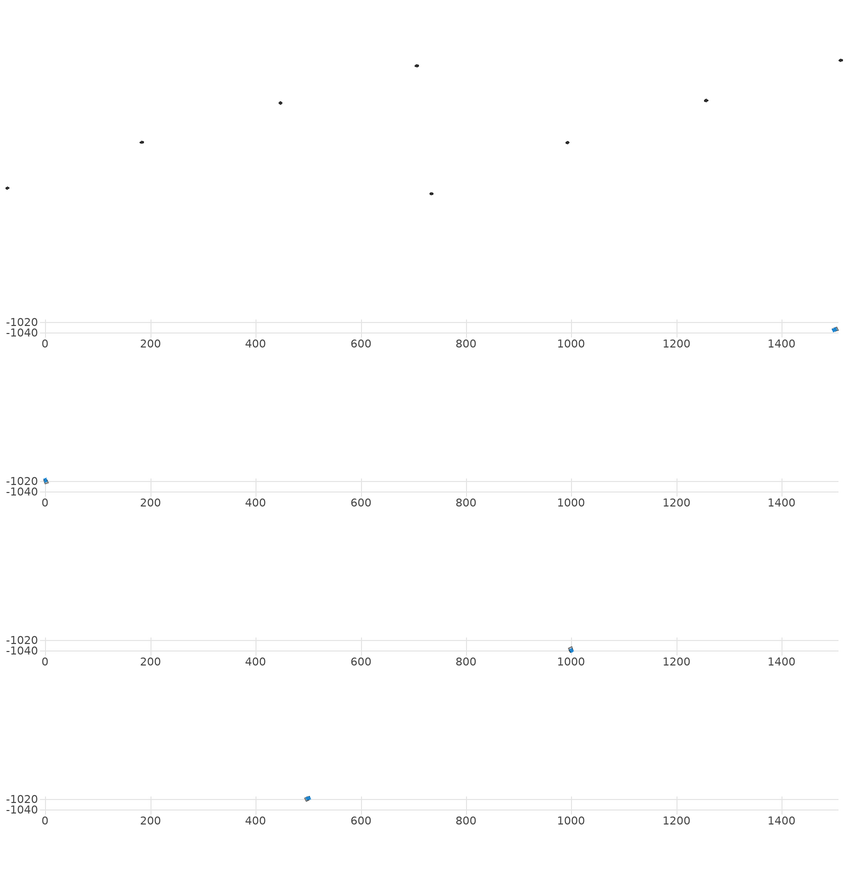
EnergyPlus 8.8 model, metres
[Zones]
3Perim
 floor adiabatic (115mmSandLimeBrick): 1498.9,-1031.71 1501.32,-1030.66 1503.71,-1036.16 1501.29,-1037.21 z13.87
 wall outside (U0-5): 1498.9,-1031.71 1501.29,-1037.21 z13.87:16.65
 wall to 3Core (115mmSandLimeBrick): 1503.71,-1036.16 1501.32,-1030.66 z13.87:16.65
 wall adiabatic (115mmSandLimeBrick): 1501.29,-1037.21 1503.71,-1036.16 / 1501.32,-1030.66 1498.9,-1031.71 z13.87:16.65
 window (Single): 1498.94,-1031.8 1501.25,-1037.12 z14.72:15.3
 ceiling adiabatic (115mmSandLimeBrick): 1498.9,-1031.71 1501.29,-1037.21 1503.61,-1036.2 1501.22,-1030.7 z16.65
 roof outside (U0-4): 1501.22,-1030.7 1503.61,-1036.2 1503.71,-1036.16 1501.32,-1030.66 z16.65
3Core
 floor adiabatic (115mmSandLimeBrick): 1501.32,-1030.66 1504.33,-1029.35 1506.72,-1034.85 1503.71,-1036.16 z13.87
 wall adiabatic (115mmSandLimeBrick): 1503.71,-1036.16 1506.72,-1034.85 1504.33,-1029.35 1501.32,-1030.66 z13.87:16.65
 ceiling adiabatic (115mmSandLimeBrick): 1501.32,-1030.66 1503.71,-1036.16 1506.6,-1034.9 1504.21,-1029.4 z16.65
 roof outside (U0-4): 1504.21,-1029.4 1506.6,-1034.9 1506.72,-1034.85 1504.33,-1029.35 z16.65
0Perim
 floor adiabatic (115mmSandLimeBrick): 2.79,-1017.05 3.84,-1019.47 -1.66,-1021.86 -2.71,-1019.44 z36.07
 wall outside (U0-5): 2.79,-1017.05 -2.71,-1019.44 z36.07:38.85
 wall to 0Core (115mmSandLimeBrick): -1.66,-1021.86 3.84,-1019.47 z36.07:38.85
 wall adiabatic (115mmSandLimeBrick): -2.71,-1019.44 -1.66,-1021.86 / 3.84,-1019.47 2.79,-1017.05 z36.07:38.85
 window (Single): 2.7,-1017.09 -2.62,-1019.4 z36.92:37.5
 ceiling adiabatic (115mmSandLimeBrick): 2.79,-1017.05 -2.71,-1019.44 -1.7,-1021.76 3.8,-1019.37 z38.85
 roof outside (U0-4): 3.8,-1019.37 -1.7,-1021.76 -1.66,-1021.86 3.84,-1019.47 z38.85
0Core
 floor adiabatic (115mmSandLimeBrick): 3.84,-1019.47 5.15,-1022.49 -0.35,-1024.88 -1.66,-1021.86 z36.07
 wall adiabatic (115mmSandLimeBrick): -1.66,-1021.86 -0.35,-1024.88 5.15,-1022.49 3.84,-1019.47 z36.07:38.85
 ceiling adiabatic (115mmSandLimeBrick): 3.84,-1019.47 -1.66,-1021.86 -0.4,-1024.76 5.1,-1022.36 z38.85
 roof outside (U0-4): 5.1,-1022.36 -0.4,-1024.76 -0.35,-1024.88 5.15,-1022.49 z38.85
2Perim
 floor adiabatic (115mmSandLimeBrick): 997.21,-1040.58 996.16,-1038.16 1001.66,-1035.77 1002.71,-1038.19 z41.62
 wall outside (U0-5): 997.21,-1040.58 1002.71,-1038.19 z41.62:44.4
 wall to 2Core (115mmSandLimeBrick): 1001.66,-1035.77 996.16,-1038.16 z41.62:44.4
 wall adiabatic (115mmSandLimeBrick): 1002.71,-1038.19 1001.66,-1035.77 / 996.16,-1038.16 997.21,-1040.58 z41.62:44.4
 window (Single): 997.3,-1040.54 1002.62,-1038.23 z42.47:43.05
 ceiling adiabatic (115mmSandLimeBrick): 997.21,-1040.58 1002.71,-1038.19 1001.7,-1035.87 996.2,-1038.26 z44.4
 roof outside (U0-4): 996.2,-1038.26 1001.7,-1035.87 1001.66,-1035.77 996.16,-1038.16 z44.4
2Core
 floor adiabatic (115mmSandLimeBrick): 996.16,-1038.16 994.85,-1035.14 1000.35,-1032.75 1001.66,-1035.77 z41.62
 wall adiabatic (115mmSandLimeBrick): 1001.66,-1035.77 1000.35,-1032.75 994.85,-1035.14 996.16,-1038.16 z41.62:44.4
 ceiling adiabatic (115mmSandLimeBrick): 996.16,-1038.16 1001.66,-1035.77 1000.4,-1032.87 994.9,-1035.26 z44.4
 roof outside (U0-4): 994.9,-1035.26 1000.4,-1032.87 1000.35,-1032.75 994.85,-1035.14 z44.4
1Perim
 floor adiabatic (115mmSandLimeBrick): 501.1,-1021.18 498.68,-1022.23 496.29,-1016.73 498.71,-1015.68 z47.17
 wall outside (U0-5): 501.1,-1021.18 498.71,-1015.68 z47.17:49.95
 wall to 1Core (115mmSandLimeBrick): 496.29,-1016.73 498.68,-1022.23 z47.17:49.95
 wall adiabatic (115mmSandLimeBrick): 498.71,-1015.68 496.29,-1016.73 / 498.68,-1022.23 501.1,-1021.18 z47.17:49.95
 window (Single): 501.06,-1021.09 498.75,-1015.77 z48.02:48.6
 ceiling adiabatic (115mmSandLimeBrick): 501.1,-1021.18 498.71,-1015.68 496.39,-1016.68 498.78,-1022.19 z49.95
 roof outside (U0-4): 498.78,-1022.19 496.39,-1016.68 496.29,-1016.73 498.68,-1022.23 z49.95
1Core
 floor adiabatic (115mmSandLimeBrick): 498.68,-1022.23 495.67,-1023.54 493.28,-1018.04 496.29,-1016.73 z47.17
 wall adiabatic (115mmSandLimeBrick): 496.29,-1016.73 493.28,-1018.04 495.67,-1023.54 498.68,-1022.23 z47.17:49.95
 ceiling adiabatic (115mmSandLimeBrick): 498.68,-1022.23 496.29,-1016.73 493.4,-1017.99 495.79,-1023.49 z49.95
 roof outside (U0-4): 495.79,-1023.49 493.4,-1017.99 493.28,-1018.04 495.67,-1023.54 z49.95
[Site:GroundTemperature:BuildingSurface]
14, 14, 14, 14, 14, 14, 14, 14, 14, 14, 14, 14
[Site:GroundReflectance]
0.2, 0.2, 0.2, 0.2, 0.2, 0.2, 0.2, 0.2, 0.2, 0.2, 0.2, 0.2
[Site:GroundReflectance:SnowModifier]
1, 1
[Building]
Building: North Axis {deg}=0; Terrain=Suburbs; Loads Convergence Tolerance Value=.04; Temperature Convergence Tolerance Value {deltaC}=.4; Solar Distribution=MinimalShadowing; Maximum Number of Warmup Days=25
[Construction]
115mmSandLimeBrick: Plaster_0.005_115mmSandLimeBrick, Sand-Lime Brick_0.08_115mmSandLimeBrick, Plaster_0.08_115mmSandLimeBrick
U0-5: XPS Board_0.01_U0-5, General Concrete_0.2_U0-5
U0-4: XPS Board_0.06_U0-4, General Concrete_0.2_U0-4
Single: Generic Clear Glass 6mm_0.006_Single
[Material] Roughness=Rough; Thermal Absorptance=0.9
Name | Thickness {m} | Conductivity {W/m-K} | Density {kg/m3} | Specific Heat {J/kg-K} | Solar Absorptance | Visible Absorptance
Plaster_0.005_115mmSandLimeBrick | 0.005 | 1 | 2000 | 1130 | 0.6 | 0.6
Sand-Lime Brick_0.08_115mmSandLimeBrick | 0.08 | 0.56 | 1200 | 1000 | 0.6 | 0.6
Plaster_0.08_115mmSandLimeBrick | 0.08 | 1 | 2000 | 1130 | 0.6 | 0.6
XPS Board_0.01_U0-5 | 0.01 | 0.034 | 35 | 1400 | 0.6 | 0.6
General Concrete_0.2_U0-5; General Concrete_0.2_U0-4 | 0.2 | 2 | 2400 | 950 | 0.7 | 0.7
XPS Board_0.06_U0-4 | 0.06 | 0.034 | 35 | 1400 | 0.6 | 0.6
[WindowMaterial:Glazing]
Generic Clear Glass 6mm_0.006_Single: Optical Data Type=SpectralAverage; Window Glass Spectral Data Set=SpectralAverage; Thickness {m}=0.006; Solar Transmittance at Normal Incidence=0.68; Front Side Solar Reflectance at Normal Incidence=0.09; Back Side Solar Reflectance at Normal Incidence=0.1; Visible Transmittance at Normal Incidence=0.81; Front Side Visible Reflectance at Normal Incidence=0.11; Back Side Visible Reflectance at Normal Incidence=0.12; Infrared Transmittance at Normal Incidence=0; Front Side Infrared Hemispherical Emissivity=0.2; Back Side Infrared Hemispherical Emissivity=0.2; Conductivity {W/m-K}=0.9; Dirt Correction Factor for Solar and Visible Transmittance=1
[EnergyManagementSystem:Sensor]
Name | Output:Variable or Output:Meter Index Key | Output:Variable or Output:Meter
OutdoorTemp | Environment | Site Outdoor Air Drybulb Temperature
OutdoorRelHumid | Environment | Site Outdoor Air Relative Humidity
USRNATVENT_0Perim; USRNATVENT_1Perim; USRNATVENT_2Perim; USRNATVENT_3Perim | AllOff | Schedule Value
[Zone] Type=1; Multiplier=1; Zone Inside Convection Algorithm=TARP; Zone Outside Convection Algorithm=DOE-2
Name | Volume {m3} | Floor Area {m2}
0Perim; 1Perim; 2Perim; 3Perim | 43.9147 | 15.8264
0Core; 1Core; 2Core; 3Core | 54.7811 | 19.7425
[People] Number of People Schedule=60HrWk; Number of People Calculation Method=People/Area; People per Zone Floor Area {person/m2}=0.05; Fraction Radiant=0.3; Sensible Heat Fraction=AUTOCALCULATE; Carbon Dioxide Generation Rate {m3/s-W}=3.82e-08; Enable ASHRAE 55 Comfort Warnings=No; Mean Radiant Temperature Calculation Type=ZoneAveraged; Clothing Insulation Calculation Method=DynamicClothingModelASHRAE55; Thermal Comfort Model 1 Type=AdaptiveASH55
Name | Zone or ZoneList | Activity Level Schedule | Work Efficiency Schedule | Air Velocity Schedule
People 0Perim | 0Perim | 0PerimPeopleActivity | 0PerimWorkEfficiency | 0PerimAirVelocity
People 0Core | 0Core | 0CorePeopleActivity | 0CoreWorkEfficiency | 0CoreAirVelocity
People 1Perim | 1Perim | 1PerimPeopleActivity | 1PerimWorkEfficiency | 1PerimAirVelocity
People 1Core | 1Core | 1CorePeopleActivity | 1CoreWorkEfficiency | 1CoreAirVelocity
People 2Perim | 2Perim | 2PerimPeopleActivity | 2PerimWorkEfficiency | 2PerimAirVelocity
People 2Core | 2Core | 2CorePeopleActivity | 2CoreWorkEfficiency | 2CoreAirVelocity
People 3Perim | 3Perim | 3PerimPeopleActivity | 3PerimWorkEfficiency | 3PerimAirVelocity
People 3Core | 3Core | 3CorePeopleActivity | 3CoreWorkEfficiency | 3CoreAirVelocity
[ElectricEquipment] Schedule=30HrWk; Design Level Calculation Method=Watts/Area; Watts per Zone Floor Area {W/m2}=15; Fraction Latent=0; Fraction Radiant=.2; Fraction Lost=0
Name | Zone or ZoneList
0Perim Equipment 1 | 0Perim
0Core Equipment 1 | 0Core
1Perim Equipment 1 | 1Perim
1Core Equipment 1 | 1Core
2Perim Equipment 1 | 2Perim
2Core Equipment 1 | 2Core
3Perim Equipment 1 | 3Perim
3Core Equipment 1 | 3Core
[Lights] Schedule=30HrWk; Design Level Calculation Method=Watts/Area; Watts per Zone Floor Area {W/m2}=10; Return Air Fraction=0; Fraction Radiant=.42; Fraction Visible=.18; Fraction Replaceable=1
Name | Zone or ZoneList
0Perim General lighting | 0Perim
0Core General lighting | 0Core
1Perim General lighting | 1Perim
1Core General lighting | 1Core
2Perim General lighting | 2Perim
2Core General lighting | 2Core
3Perim General lighting | 3Perim
3Core General lighting | 3Core
[Daylighting:Controls] Daylighting Method=SplitFlux; Lighting Control Type=Stepped; Minimum Input Power Fraction for Continuous or ContinuousOff Dimming Control=0.1; Minimum Light Output Fraction for Continuous or ContinuousOff Dimming Control=0.1; Number of Stepped Control Steps=3; Probability Lighting will be Reset When Needed in Manual Stepped Control=1; Glare Calculation Azimuth Angle of View Direction Clockwise from Zone y-Axis {deg}=0; Maximum Allowable Discomfort Glare Index=22; Fraction of Zone Controlled by Reference Point 1=1; Illuminance Setpoint at Reference Point 1 {lux}=500
Name | Zone | Glare Calculation Daylighting Reference Point | Daylighting Reference Point 1
0Perim_DaylCtrl | 0Perim | 0Perim_DaylRefPt1 | 0Perim_DaylRefPt1
0Core_DaylCtrl | 0Core | 0Core_DaylRefPt1 | 0Core_DaylRefPt1
1Perim_DaylCtrl | 1Perim | 1Perim_DaylRefPt1 | 1Perim_DaylRefPt1
1Core_DaylCtrl | 1Core | 1Core_DaylRefPt1 | 1Core_DaylRefPt1
2Perim_DaylCtrl | 2Perim | 2Perim_DaylRefPt1 | 2Perim_DaylRefPt1
2Core_DaylCtrl | 2Core | 2Core_DaylRefPt1 | 2Core_DaylRefPt1
3Perim_DaylCtrl | 3Perim | 3Perim_DaylRefPt1 | 3Perim_DaylRefPt1
3Core_DaylCtrl | 3Core | 3Core_DaylRefPt1 | 3Core_DaylRefPt1
[ZoneControl:Thermostat]
Name | Zone or ZoneList | Control Type Schedule | Control 1
0Perim Thermostat | 0Perim | 0PerimZoneControlTypeSched | Dual Setpoint - Zone 0Perim
0Core Thermostat | 0Core | 0CoreZoneControlTypeSched | Dual Setpoint - Zone 0Core
1Perim Thermostat | 1Perim | 1PerimZoneControlTypeSched | Dual Setpoint - Zone 1Perim
1Core Thermostat | 1Core | 1CoreZoneControlTypeSched | Dual Setpoint - Zone 1Core
2Perim Thermostat | 2Perim | 2PerimZoneControlTypeSched | Dual Setpoint - Zone 2Perim
2Core Thermostat | 2Core | 2CoreZoneControlTypeSched | Dual Setpoint - Zone 2Core
3Perim Thermostat | 3Perim | 3PerimZoneControlTypeSched | Dual Setpoint - Zone 3Perim
3Core Thermostat | 3Core | 3CoreZoneControlTypeSched | Dual Setpoint - Zone 3Core
[ThermostatSetpoint:DualSetpoint]
Name | Heating Setpoint Temperature Schedule | Cooling Setpoint Temperature Schedule
Dual Setpoint - Zone 0Perim | 0PerimHeating_SP_Sch | 0PerimCooling_SP_Sch
Dual Setpoint - Zone 0Core | 0CoreHeating_SP_Sch | 0CoreCooling_SP_Sch
Dual Setpoint - Zone 1Perim | 1PerimHeating_SP_Sch | 1PerimCooling_SP_Sch
Dual Setpoint - Zone 1Core | 1CoreHeating_SP_Sch | 1CoreCooling_SP_Sch
Dual Setpoint - Zone 2Perim | 2PerimHeating_SP_Sch | 2PerimCooling_SP_Sch
Dual Setpoint - Zone 2Core | 2CoreHeating_SP_Sch | 2CoreCooling_SP_Sch
Dual Setpoint - Zone 3Perim | 3PerimHeating_SP_Sch | 3PerimCooling_SP_Sch
Dual Setpoint - Zone 3Core | 3CoreHeating_SP_Sch | 3CoreCooling_SP_Sch
[Zone equipment]
0Perim: 0Perim Ideal Loads Air
0Core: 0Core Ideal Loads Air
1Perim: 1Perim Ideal Loads Air
1Core: 1Core Ideal Loads Air
2Perim: 2Perim Ideal Loads Air
2Core: 2Core Ideal Loads Air
3Perim: 3Perim Ideal Loads Air
3Core: 3Core Ideal Loads Air
[ZoneHVAC:IdealLoadsAirSystem] Maximum Heating Supply Air Temperature {C}=30; Minimum Cooling Supply Air Temperature {C}=18; Maximum Heating Supply Air Humidity Ratio {kgWater/kgDryAir}=0.01; Minimum Cooling Supply Air Humidity Ratio {kgWater/kgDryAir}=0.008; Heating Limit=NoLimit; Maximum Heating Air Flow Rate {m3/s}=100; Cooling Limit=NoLimit; Maximum Cooling Air Flow Rate {m3/s}=100; Heating Availability Schedule=AllOn; Cooling Availability Schedule=AllOn; Dehumidification Control Type=None; Humidification Control Type=None; Demand Controlled Ventilation Type=OccupancySchedule; Outdoor Air Economizer Type=NoEconomizer; Heat Recovery Type=None; Sensible Heat Recovery Effectiveness=0.7; Latent Heat Recovery Effectiveness=0.65
Name | Design Specification Outdoor Air Object
0Perim Ideal Loads Air | 0PerimMinFreshAir
0Core Ideal Loads Air | 0CoreMinFreshAir
1Perim Ideal Loads Air | 1PerimMinFreshAir
1Core Ideal Loads Air | 1CoreMinFreshAir
2Perim Ideal Loads Air | 2PerimMinFreshAir
2Core Ideal Loads Air | 2CoreMinFreshAir
3Perim Ideal Loads Air | 3PerimMinFreshAir
3Core Ideal Loads Air | 3CoreMinFreshAir
[DesignSpecification:OutdoorAir] Outdoor Air Method=Sum; Outdoor Air Flow per Person {m3/s-person}=0.0005; Outdoor Air Flow per Zone Floor Area {m3/s-m2}=0.0005; Outdoor Air Schedule=60HrWk
0PerimMinFreshAir; 0CoreMinFreshAir; 1PerimMinFreshAir; 1CoreMinFreshAir; 2PerimMinFreshAir; 2CoreMinFreshAir; 3PerimMinFreshAir; 3CoreMinFreshAir
[ZoneVentilation:DesignFlowRate] Schedule=AllOn; Design Flow Rate Calculation Method=AirChanges/Hour; Air Changes per Hour {1/hr}=0; Ventilation Type=NATURAL; Fan Pressure Rise {Pa}=0; Fan Total Efficiency=1; Constant Term Coefficient=1; Temperature Term Coefficient=0; Velocity Term Coefficient=0; Velocity Squared Term Coefficient=0; Minimum Indoor Temperature {C}=18; Delta Temperature {deltaC}=1; Maximum Wind Speed {m/s}=40
Name | Zone or ZoneList
0Perim ScheduledVent | 0Perim
1Perim ScheduledVent | 1Perim
2Perim ScheduledVent | 2Perim
3Perim ScheduledVent | 3Perim
[EnergyManagementSystem:Actuator] Actuated Component Type=Schedule:Constant; Actuated Component Control Type=Schedule Value
Name | Actuated Component Unique
NATVENT_AVAIL_SCHED_ACTUATOR_0Perim | NATVENT_AVAIL_SCHED_0Perim
NATVENT_AVAIL_SCHED_ACTUATOR_1Perim | NATVENT_AVAIL_SCHED_1Perim
NATVENT_AVAIL_SCHED_ACTUATOR_2Perim | NATVENT_AVAIL_SCHED_2Perim
NATVENT_AVAIL_SCHED_ACTUATOR_3Perim | NATVENT_AVAIL_SCHED_3Perim
[EnergyManagementSystem:ProgramCallingManager]
My 0Perim_Setpoint_Schedule_Calculator_Example: BeginTimestepBeforePredictor; 0Perim_ErlEnforceBinary
My 1Perim_Setpoint_Schedule_Calculator_Example: BeginTimestepBeforePredictor; 1Perim_ErlEnforceBinary
My 2Perim_Setpoint_Schedule_Calculator_Example: BeginTimestepBeforePredictor; 2Perim_ErlEnforceBinary
My 3Perim_Setpoint_Schedule_Calculator_Example: BeginTimestepBeforePredictor; 3Perim_ErlEnforceBinary
[EnergyManagementSystem:Program]
0Perim_ErlEnforceBinary: IF (USRNATVENT_0Perim > 0); Set NATVENT_AVAIL_SCHED_ACTUATOR_0Perim = 1; ELSE; Set NATVENT_AVAIL_SCHED_ACTUATOR_0Perim = 0; ENDIF
1Perim_ErlEnforceBinary: IF (USRNATVENT_1Perim > 0); Set NATVENT_AVAIL_SCHED_ACTUATOR_1Perim = 1; ELSE; Set NATVENT_AVAIL_SCHED_ACTUATOR_1Perim = 0; ENDIF
2Perim_ErlEnforceBinary: IF (USRNATVENT_2Perim > 0); Set NATVENT_AVAIL_SCHED_ACTUATOR_2Perim = 1; ELSE; Set NATVENT_AVAIL_SCHED_ACTUATOR_2Perim = 0; ENDIF
3Perim_ErlEnforceBinary: IF (USRNATVENT_3Perim > 0); Set NATVENT_AVAIL_SCHED_ACTUATOR_3Perim = 1; ELSE; Set NATVENT_AVAIL_SCHED_ACTUATOR_3Perim = 0; ENDIF
[ZoneVentilation:WindandStackOpenArea] Opening Area {m2}=2.66378; Opening Effectiveness=0; Effective Angle {deg}=0; Height Difference {m}=0.143523; Discharge Coefficient for Opening=0.6; Minimum Indoor Temperature {C}=24; Maximum Indoor Temperature {C}=100; Delta Temperature {deltaC}=1; Minimum Outdoor Temperature {C}=22; Maximum Outdoor Temperature {C}=26; Maximum Wind Speed {m/s}=40
Name | Zone | Opening Area Fraction Schedule
0PerimNatVent_Buoy | 0Perim | NATVENT_AVAIL_SCHED_0Perim
1PerimNatVent_Buoy | 1Perim | NATVENT_AVAIL_SCHED_1Perim
2PerimNatVent_Buoy | 2Perim | NATVENT_AVAIL_SCHED_2Perim
3PerimNatVent_Buoy | 3Perim | NATVENT_AVAIL_SCHED_3Perim
[ZoneInfiltration:DesignFlowRate] Schedule=On; Design Flow Rate Calculation Method=AirChanges/Hour; Air Changes per Hour {1/hr}=2; Constant Term Coefficient=1; Temperature Term Coefficient=0; Velocity Term Coefficient=0; Velocity Squared Term Coefficient=0
Name | Zone or ZoneList
0PerimInfiltration | 0Perim
1PerimInfiltration | 1Perim
2PerimInfiltration | 2Perim
3PerimInfiltration | 3Perim
[WaterUse:Equipment]
Name | Peak Flow Rate {m3/s} | Flow Rate Fraction Schedule | Target Temperature Schedule | Hot Water Supply Temperature Schedule | Cold Water Supply Temperature Schedule
DHW 0Perim | 0 | equipOffice | DHW Supply Temperature 0Perim | DHW Supply Temperature 0Perim | DHW Mains Temperature 0Perim
DHW 0Core | 2.74202e-06 | 60HrWk | DHW Supply Temperature 0Core | DHW Supply Temperature 0Core | DHW Mains Temperature 0Core
DHW 1Perim | 0 | equipOffice | DHW Supply Temperature 1Perim | DHW Supply Temperature 1Perim | DHW Mains Temperature 1Perim
DHW 1Core | 2.74202e-06 | 60HrWk | DHW Supply Temperature 1Core | DHW Supply Temperature 1Core | DHW Mains Temperature 1Core
DHW 2Perim | 0 | equipOffice | DHW Supply Temperature 2Perim | DHW Supply Temperature 2Perim | DHW Mains Temperature 2Perim
DHW 2Core | 2.74202e-06 | 60HrWk | DHW Supply Temperature 2Core | DHW Supply Temperature 2Core | DHW Mains Temperature 2Core
DHW 3Perim | 0 | equipOffice | DHW Supply Temperature 3Perim | DHW Supply Temperature 3Perim | DHW Mains Temperature 3Perim
DHW 3Core | 2.74202e-06 | 60HrWk | DHW Supply Temperature 3Core | DHW Supply Temperature 3Core | DHW Mains Temperature 3Core
[Schedule:Constant]
On: On/Off, 1
0PerimPeopleActivity; 0CorePeopleActivity; 1PerimPeopleActivity; 1CorePeopleActivity; 2PerimPeopleActivity; 2CorePeopleActivity; 3PerimPeopleActivity; 3CorePeopleActivity: Any Number, 125.28
0PerimAirVelocity; 0CoreAirVelocity; 1PerimAirVelocity; 1CoreAirVelocity; 2PerimAirVelocity; 2CoreAirVelocity; 3PerimAirVelocity; 3CoreAirVelocity: Any Number, 0.2
0PerimWorkEfficiency; 0CoreWorkEfficiency; 1PerimWorkEfficiency; 1CoreWorkEfficiency; 2PerimWorkEfficiency; 2CoreWorkEfficiency; 3PerimWorkEfficiency; 3CoreWorkEfficiency: Any Number, 0
0PerimHeating_SP_Sch; 0PerimCooling_SP_Sch; 0CoreHeating_SP_Sch; 0CoreCooling_SP_Sch; 1PerimHeating_SP_Sch; 1PerimCooling_SP_Sch; 1CoreHeating_SP_Sch; 1CoreCooling_SP_Sch; 2PerimHeating_SP_Sch; 2PerimCooling_SP_Sch; 2CoreHeating_SP_Sch; 2CoreCooling_SP_Sch; 3PerimHeating_SP_Sch; 3PerimCooling_SP_Sch; 3CoreHeating_SP_Sch; 3CoreCooling_SP_Sch: Temperature, 24
0PerimZoneControlTypeSched; 0CoreZoneControlTypeSched; 1PerimZoneControlTypeSched; 1CoreZoneControlTypeSched; 2PerimZoneControlTypeSched; 2CoreZoneControlTypeSched; 3PerimZoneControlTypeSched; 3CoreZoneControlTypeSched: Any Number, 4
NATVENT_AVAIL_SCHED_0Perim; NATVENT_AVAIL_SCHED_1Perim; NATVENT_AVAIL_SCHED_2Perim; NATVENT_AVAIL_SCHED_3Perim: Fraction, 1
DHW Supply Temperature 0Perim; DHW Supply Temperature 0Core; DHW Supply Temperature 1Perim; DHW Supply Temperature 1Core; DHW Supply Temperature 2Perim; DHW Supply Temperature 2Core; DHW Supply Temperature 3Perim; DHW Supply Temperature 3Core: Temperature, 65
DHW Mains Temperature 0Perim; DHW Mains Temperature 0Core; DHW Mains Temperature 1Perim; DHW Mains Temperature 1Core; DHW Mains Temperature 2Perim; DHW Mains Temperature 2Core; DHW Mains Temperature 3Perim; DHW Mains Temperature 3Core: Temperature, 10
[Schedule:Year]
60HrWk: 60HrWk, 1, 1, 12, 31
AllOn: AllOn, 1, 1, 12, 31
equipOffice: equipOffice, 1, 1, 12, 31
30HrWk: 30HrWk, 1, 1, 12, 31
AllOff: AllOff, 1, 1, 12, 31
[Schedule:Week:Daily]
60HrWk: 60HrWkDay, 60HrWkDay, 60HrWkDay, 60HrWkDay, 60HrWkDay, 60HrWkDay, 60HrWkDay, 60HrWkDay, 60HrWkDay, 60HrWkDay, 60HrWkDay, 60HrWkDay
AllOn: AllOn, AllOn, AllOn, AllOn, AllOn, AllOn, AllOn, AllOn, AllOn, AllOn, AllOn, AllOn
equipOffice: equipOfficeWeekEnd, equipOffice, equipOffice, equipOffice, equipOffice, equipOffice, equipOfficeWeekEnd, equipOfficeWeekEnd, equipOffice, equipOffice, equipOffice, equipOffice
30HrWk: 30HrWkDay, 30HrWkDay, 30HrWkDay, 30HrWkDay, 30HrWkDay, 30HrWkDay, 30HrWkDay, 30HrWkDay, 30HrWkDay, 30HrWkDay, 30HrWkDay, 30HrWkDay
AllOff: AllOff, AllOff, AllOff, AllOff, AllOff, AllOff, AllOff, AllOff, AllOff, AllOff, AllOff, AllOff
[Schedule:Day:Hourly]
60HrWkDay: 0.2, 0.2, 0.2, 0.2, 0.2, 0.2, 0.2, 0.4, 0.8, 0.8, 1, 1, 0.8, 1, 1, 1, 0.8, 0.4, 0.2, 0.2, 0.2, 0.2, 0.2, 0.2
AllOn: 1, 1, 1, 1, 1, 1, 1, 1, 1, 1, 1, 1, 1, 1, 1, 1, 1, 1, 1, 1, 1, 1, 1, 1
equipOffice; equipOfficeWeekEnd; 30HrWkDay: 0.1, 0.1, 0.1, 0.1, 0.1, 0.1, 0.1, 0.2, 0.4, 0.6, 0.8, 0.8, 0.4, 0.6, 0.8, 0.8, 0.4, 0.2, 0.1, 0.1, 0.1, 0.1, 0.1, 0.1
AllOff: 0, 0, 0, 0, 0, 0, 0, 0, 0, 0, 0, 0, 0, 0, 0, 0, 0, 0, 0, 0, 0, 0, 0, 0
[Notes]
----  This file was generated with Archsim v.4.0.2.17
-------------------------ERL SENSORS--------------------------
115mmSandLimeBrick GasType: Partition
